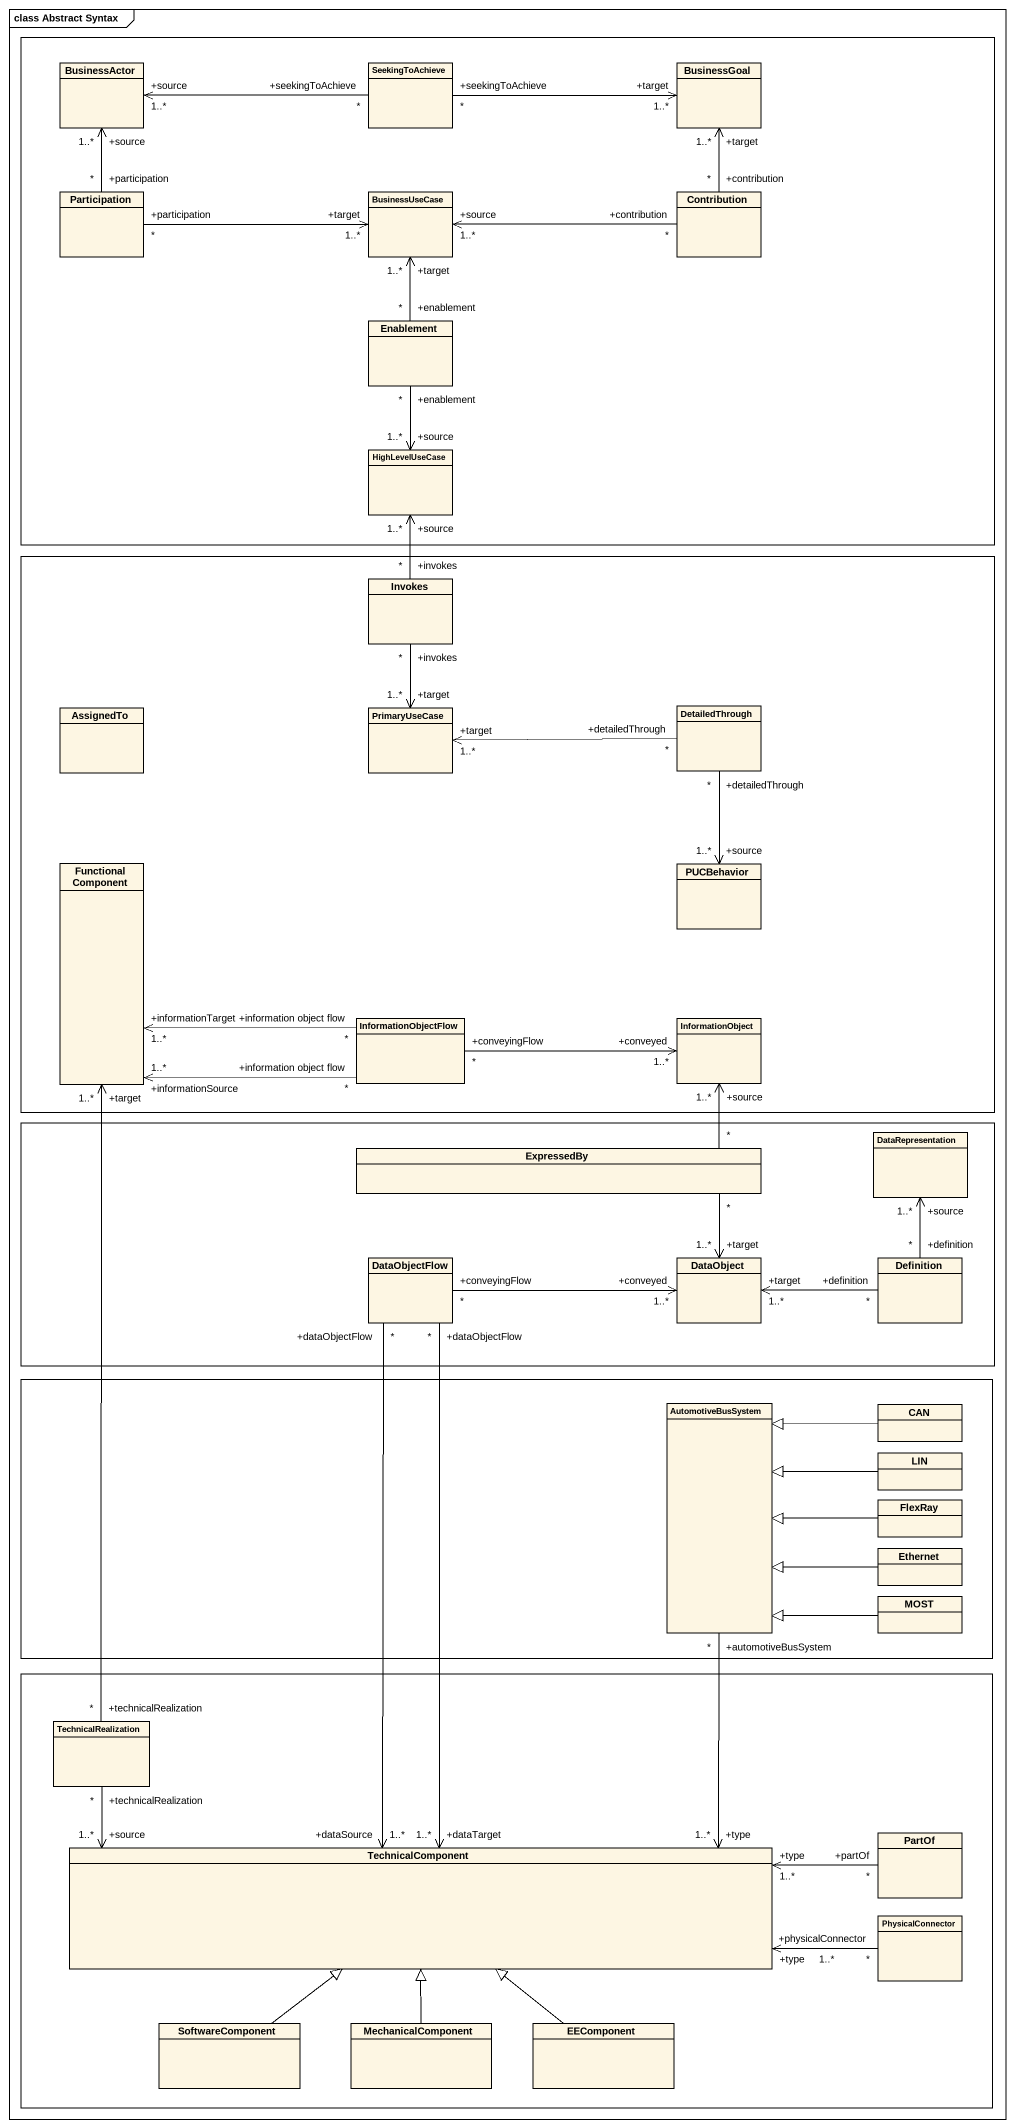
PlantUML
@startuml
mainframe class Abstract Syntax
hide circle
hide empty members
rectangle " " as rectangle1 {
  class BusinessActor
  class SeekingToAchieve
  class BusinessGoal
  class Participation
  class BusinessUseCase
  class Contribution
  class Enablement
  class HighLevelUseCase
}
rectangle " " as rectangle2 {
  class Invokes
  class AssignedTo
  class PrimaryUseCase
  class DetailedThrough
  class FunctionalComponent
  class PUCBehavior
  class InformationObjectFlow
  class InformationObject
}
rectangle " " as rectangle3 {
  class DataRepresentation
  class ExpressedBy
  class DataObjectFlow
  class DataObject
  class Definition
}
rectangle " " as rectangle4 {
  class AutomotiveBusSystem
  class CAN
  class LIN
  class FlexRay
  class Ethernet
  class MOST
}
rectangle " " as rectangle5 {
  class TechnicalRealization
  class TechnicalComponent
  class PartOf
  class PhysicalConnector
  class SoftwareComponent
  class MechanicalComponent
  class EEComponent
}
SeekingToAchieve "+seekingToAchieve\n*" -left-> "+source\n1..*" BusinessActor
SeekingToAchieve "+seekingToAchieve\n*" -right-> "+target\n1..*" BusinessGoal
Participation "+participation\n*" -up-> "+source\n1..*" BusinessActor
Participation "+participation\n*" -right-> "+target\n1..*" BusinessUseCase
Contribution "+contribution\n*" -up-> "+target\n1..*" BusinessGoal
Contribution "+contribution\n*" -left-> "+source\n1..*" BusinessUseCase
Enablement "+enablement\n*" -up-> "+target\n1..*" BusinessUseCase
Enablement "+enablement\n*" --> "+source\n1..*" HighLevelUseCase
Invokes "+invokes\n*" -up-> "+source\n1..*" HighLevelUseCase
Invokes "+invokes\n*" --> "+target\n1..*" PrimaryUseCase
DetailedThrough "+detailedThrough\n*" -left-> "+target\n1..*" PrimaryUseCase
DetailedThrough "+detailedThrough\n*" --> "+source\n1..*" PUCBehavior
InformationObjectFlow "+information object flow\n*" -left-> "+informationSource\n1..*" FunctionalComponent
InformationObjectFlow "+information object flow\n*" -left-> "+informationTarget\n1..*" FunctionalComponent
InformationObjectFlow "+conveyingFlow\n*" -right-> "+conveyed\n1..*" InformationObject
ExpressedBy "*" -up-> "+source\n1..*" InformationObject
ExpressedBy "*" --> "+target\n1..*" DataObject
DataObjectFlow "+conveyingFlow\n*" -right-> "+conveyed\n1..*" DataObject
DataObjectFlow "+dataObjectFlow\n*" --> "+dataTarget\n1..*" TechnicalComponent
DataObjectFlow "+dataObjectFlow\n*" --> "+dataSource\n1..*" TechnicalComponent
Definition "+definition\n*" -up-> "+source\n1..*" DataRepresentation
Definition "+definition\n*" -left-> "+target\n1..*" DataObject
AutomotiveBusSystem "+automotiveBusSystem\n*" --> "+type\n1..*" TechnicalComponent
CAN -left-|> AutomotiveBusSystem
LIN -left-|> AutomotiveBusSystem
FlexRay -left-|> AutomotiveBusSystem
Ethernet -left-|> AutomotiveBusSystem
MOST -left-|> AutomotiveBusSystem
TechnicalRealization "+technicalRealization\n*" -up-> "+target\n1..*" FunctionalComponent
TechnicalRealization "+technicalRealization\n*" -right-> "+source\n1..*" TechnicalComponent
PartOf "+partOf\n*" -left-> "+type\n1..*" TechnicalComponent
PhysicalConnector "+physicalConnector\n*" -left-> "+type\n1..*" TechnicalComponent
SoftwareComponent -up-|> TechnicalComponent
MechanicalComponent -up-|> TechnicalComponent
EEComponent -up-|> TechnicalComponent
@enduml
